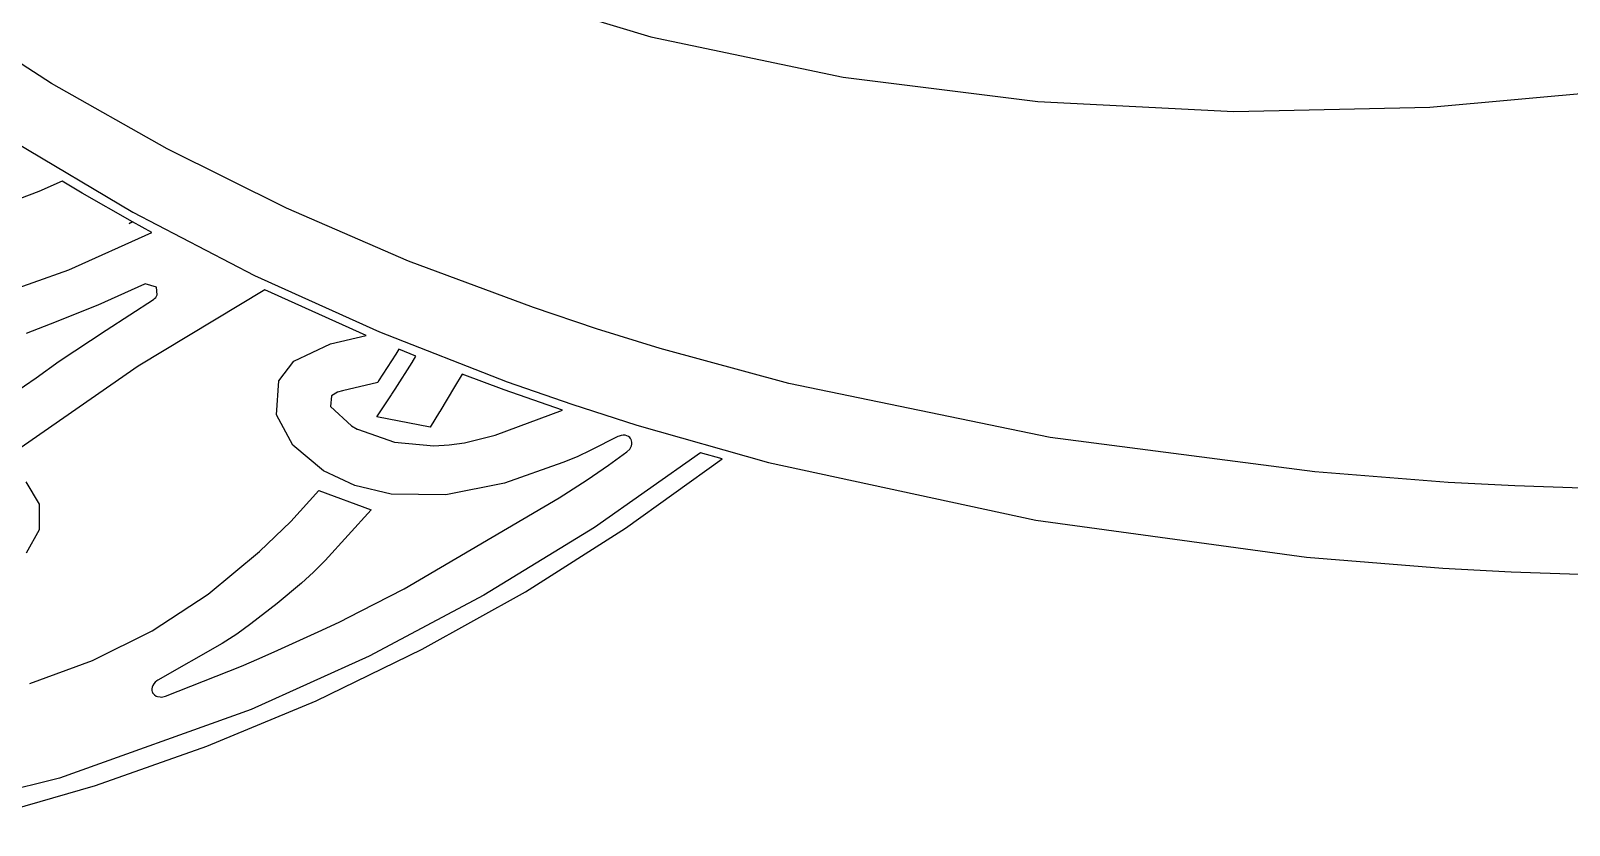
# Model space of a CAD drawing. Extents: x 0 to 149, y 0 to 357.
# Drawn here: x 88.96 to 127.09, y 97.95 to 117.63 of the extents above; entities that cross this region are included whole.
import ezdxf

# ---------------------------------------------------------------- set-up
doc = ezdxf.new("R2010")
doc.units = 0

msp = doc.modelspace()

# ---------------------------------------------------------------- linework, layer by layer
at = {"layer": 'Layer 1'}
for p, q in [((99.6607, 118.89461), (104.32457, 117.47892)), ((89.4764, 116.328894), (86.703529, 118.120725)), ((104.32457, 117.47892), (109.09523, 116.48059)), ((92.346446, 114.705203), (89.4764, 116.328894)), ((109.09523, 116.48059), (113.920996, 115.87693)), ((123.633526, 115.737742), (128.47005, 116.177692)), ((113.920996, 115.87693), (118.77819, 115.63179)), ((118.77819, 115.63179), (123.633526, 115.737742)), ((88.57291, 114.875049), (91.491737, 113.136947)), ((95.29985, 113.238594), (92.346446, 114.705203)), ((89.162028, 113.650897), (86.858198, 112.786141)), ((89.741972, 113.903006), (89.162028, 113.650897)), ((90.239958, 113.608383), (89.741972, 113.903006)), ((91.484558, 112.898758), (90.239958, 113.608383)), ((98.326726, 111.929319), (95.29985, 113.238594)), ((91.404948, 112.860537), (91.484558, 112.898758)), ((91.486296, 112.897838), (91.404948, 112.860537)), ((91.96057, 112.638369), (91.486296, 112.897838)), ((91.491737, 113.136947), (94.50704, 111.572179)), ((89.90578, 111.714445), (91.96057, 112.638369)), ((86.223604, 110.401159), (89.90578, 111.714445)), ((101.41649, 110.776264), (98.326726, 111.929319)), ((91.779346, 111.359215), (90.622266, 110.834847)), ((91.795238, 111.362957), (91.779346, 111.359215)), ((92.079588, 111.281739), (91.795238, 111.362957)), ((94.50704, 111.572179), (97.602859, 110.17459)), ((90.833042, 110.219661), (92.006572, 110.979403)), ((94.759797, 111.21516), (91.621415, 109.326382)), ((92.006572, 110.979403), (92.030075, 111.000929)), ((92.030075, 111.000929), (92.058896, 111.027345)), ((92.058896, 111.027345), (92.094763, 111.08912)), ((92.094763, 111.08912), (92.079588, 111.281739)), ((97.277217, 110.08176), (94.759797, 111.21516)), ((90.622266, 110.834847), (89.441066, 110.3683)), ((102.98484, 110.250177), (101.41649, 110.776264)), ((89.441066, 110.3683), (88.850658, 110.134304)), ((89.666622, 109.450674), (90.833042, 110.219661)), ((97.602859, 110.17459), (100.76665, 108.938559)), ((104.56004, 109.765221), (102.98484, 110.250177)), ((95.47987, 109.448081), (96.386609, 109.875216)), ((96.386609, 109.875216), (97.277217, 110.08176)), ((89.09484, 109.038825), (89.666622, 109.450674)), ((95.113219, 108.965406), (95.47987, 109.448081)), ((98.008369, 109.621415), (97.581971, 108.95821)), ((97.991039, 108.753837), (98.416161, 109.418614)), ((98.085679, 109.744865), (98.008369, 109.621415)), ((98.507318, 109.574101), (98.085679, 109.744865)), ((98.416161, 109.418614), (98.507318, 109.574101)), ((107.74733, 108.897592), (104.56004, 109.765221)), ((88.518577, 108.640401), (89.09484, 109.038825)), ((91.621415, 109.326382), (88.614437, 107.23473)), ((99.65265, 109.126175), (99.46482, 108.812099)), ((100.69455, 108.737524), (99.65265, 109.126175)), ((95.050706, 108.11558), (95.113219, 108.965406)), ((96.564999, 108.684678), (96.411752, 108.58785)), ((96.686354, 108.712973), (96.564999, 108.684678)), ((97.560051, 108.923886), (96.686354, 108.712973)), ((97.581971, 108.95821), (97.560051, 108.923886)), ((97.9099, 108.628), (97.991039, 108.753837)), ((99.46482, 108.812099), (99.097692, 108.204935)), ((102.1392, 108.233433), (100.69455, 108.737524)), ((100.76665, 108.938559), (102.36597, 108.38189)), ((114.2241, 107.557644), (107.74733, 108.897592)), ((96.411752, 108.58785), (96.388046, 108.329826)), ((96.388046, 108.329826), (96.909637, 107.844667)), ((97.535985, 108.073168), (97.898462, 108.611162)), ((97.898462, 108.611162), (97.9099, 108.628)), ((102.36597, 108.38189), (103.98423, 107.863448)), ((95.454392, 107.365146), (95.050706, 108.11558)), ((98.856055, 107.815451), (97.535985, 108.073168)), ((99.094471, 108.197244), (98.856055, 107.815451)), ((99.095087, 108.197972), (99.094471, 108.197244)), ((99.097692, 108.204935), (99.095087, 108.197972)), ((100.47177, 107.614732), (102.1392, 108.233433)), ((96.909637, 107.844667), (97.049077, 107.765213)), ((97.049077, 107.765213), (97.056697, 107.762301)), ((97.056697, 107.762301), (97.979472, 107.43881)), ((99.709923, 107.423668), (100.47177, 107.614732)), ((103.513351, 107.581982), (102.844203, 107.241904)), ((103.543139, 107.591859), (103.513351, 107.581982)), ((103.593939, 107.60881), (103.543139, 107.591859)), ((103.641048, 107.614214), (103.593939, 107.60881)), ((103.68867, 107.612656), (103.641048, 107.614214)), ((103.73185, 107.601209), (103.68867, 107.612656)), ((103.771449, 107.582916), (103.73185, 107.601209)), ((103.805174, 107.553997), (103.771449, 107.582916)), ((103.825613, 107.536739), (103.805174, 107.553997)), ((103.832104, 107.519992), (103.825613, 107.536739)), ((103.843141, 107.506259), (103.832104, 107.519992)), ((103.849579, 107.476202), (103.843141, 107.506259)), ((103.98423, 107.863448), (107.24637, 106.935717)), ((120.78313, 106.707272), (114.2241, 107.557644)), ((96.212866, 106.73532), (95.454392, 107.365146)), ((97.979472, 107.43881), (98.953647, 107.354295)), ((98.953647, 107.354295), (99.33043, 107.373432)), ((99.33043, 107.373432), (99.709923, 107.423668)), ((102.844203, 107.241904), (102.502675, 107.080504)), ((105.558181, 107.175027), (102.927925, 105.326815)), ((103.277352, 106.87654), (103.73165, 107.199046)), ((103.73165, 107.199046), (103.803848, 107.27049)), ((103.803848, 107.27049), (103.820149, 107.299616)), ((103.820149, 107.299616), (103.846974, 107.354316)), ((103.846974, 107.354316), (103.85331, 107.389264)), ((103.857244, 107.440642), (103.849579, 107.476202)), ((103.85331, 107.389264), (103.857244, 107.440642)), ((106.094121, 107.025785), (105.558181, 107.175027)), ((102.148628, 106.937293), (100.703628, 106.42311)), ((102.502675, 107.080504), (102.148628, 106.937293)), ((102.752286, 106.511909), (103.277352, 106.87654)), ((103.703371, 105.311111), (106.094121, 107.025785)), ((107.24637, 106.935717), (113.87045, 105.506727)), ((88.837932, 106.46149), (89.16832, 105.910286)), ((96.992902, 106.371835), (96.212866, 106.73532)), ((97.892708, 106.156553), (96.992902, 106.371835)), ((100.703628, 106.42311), (99.248298, 106.135438)), ((102.054616, 106.063348), (102.752286, 106.511909)), ((124.08467, 106.44644), (120.78313, 106.707272)), ((125.73518, 106.362041), (124.08467, 106.44644)), ((127.39494, 106.305032), (125.73518, 106.362041)), ((95.403204, 105.473793), (96.099598, 106.241849)), ((96.099598, 106.241849), (97.393818, 105.768845)), ((99.248298, 106.135438), (97.892708, 106.156553)), ((98.212836, 103.805998), (102.054616, 106.063348)), ((89.16832, 105.910286), (89.172001, 105.26766)), ((97.393818, 105.768845), (96.259688, 104.515425)), ((89.172001, 105.26766), (88.849788, 104.69055)), ((94.6293, 104.733), (95.403204, 105.473793)), ((102.927925, 105.326815), (100.189761, 103.648612)), ((101.224896, 103.739198), (103.703371, 105.311111)), ((113.87045, 105.506727), (120.57879, 104.595779)), ((93.354649, 103.674846), (94.6293, 104.733)), ((96.259688, 104.515425), (95.96997, 104.222555)), ((120.57879, 104.595779), (123.95079, 104.321741)), ((95.96997, 104.222555), (95.671159, 103.953815)), ((123.95079, 104.321741), (125.6431, 104.231314)), ((125.6431, 104.231314), (127.32881, 104.16964)), ((95.671159, 103.953815), (95.069654, 103.446185)), ((97.136086, 103.254477), (98.212836, 103.805998)), ((98.665188, 102.312968), (101.224896, 103.739198)), ((91.972008, 102.772097), (93.354649, 103.674846)), ((95.069654, 103.446185), (94.415006, 102.939077)), ((100.189761, 103.648612), (97.351912, 102.14511)), ((94.415006, 102.939077), (94.06796, 102.687391)), ((96.08197, 102.743438), (96.607905, 102.98502)), ((96.607905, 102.98502), (97.136086, 103.254477)), ((90.495471, 102.032848), (91.972008, 102.772097)), ((94.06796, 102.687391), (93.701396, 102.453395)), ((95.083443, 102.291657), (96.08197, 102.743438)), ((93.701396, 102.453395), (92.112456, 101.550036)), ((94.620613, 102.083134), (95.083443, 102.291657)), ((96.030741, 101.035346), (98.665188, 102.312968)), ((88.939131, 101.465193), (90.495471, 102.032848)), ((92.299101, 101.151392), (94.185271, 101.895304)), ((94.185271, 101.895304), (94.620613, 102.083134)), ((97.351912, 102.14511), (94.4226, 100.821)), ((91.984, 101.419311), (91.96918, 101.376263)), ((92.010007, 101.459256), (91.984, 101.419311)), ((92.041838, 101.496792), (92.010007, 101.459256)), ((92.084045, 101.528717), (92.041838, 101.496792)), ((92.112456, 101.550036), (92.084045, 101.528717)), ((91.96918, 101.376263), (91.960996, 101.332996)), ((91.960996, 101.332996), (91.965647, 101.288478)), ((91.965647, 101.288478), (91.968918, 101.259367)), ((91.968918, 101.259367), (91.977195, 101.246887)), ((91.977195, 101.246887), (91.981079, 101.232528)), ((91.981079, 101.232528), (92.004071, 101.207365)), ((92.004071, 101.207365), (92.028647, 101.180319)), ((92.028647, 101.180319), (92.072694, 101.155157)), ((92.072694, 101.155157), (92.105652, 101.140481)), ((92.105652, 101.140481), (92.165279, 101.132675)), ((92.165279, 101.132675), (92.19885, 101.129853)), ((92.19885, 101.129853), (92.299101, 101.151392)), ((93.328048, 99.909256), (96.030741, 101.035346)), ((94.4226, 100.821), (89.678271, 99.123643)), ((94.4226, 100.821), (94.4226, 100.821)), ((90.563602, 98.937623), (93.328048, 99.909256)), ((89.678271, 99.123643), (84.78971, 97.90231)), ((87.743895, 98.123372), (90.563602, 98.937623))]:
    msp.add_line(p, q, dxfattribs=at)

doc.saveas('drawing.dxf')
